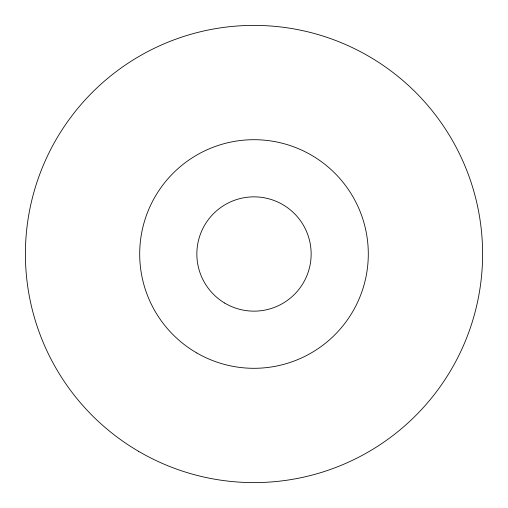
<?xml version="1.0" encoding="UTF-8"?>
<svg xmlns="http://www.w3.org/2000/svg" width="508" height="508" viewBox="0 0 508 508"><rect width="100%" height="100%" fill="white"/><g stroke="black" fill="none" stroke-linecap="round" stroke-linejoin="round"><path stroke-width="0.76" d="M138.614 451.345A228.606 228.606 0 0 0 482.6 255.251A228.606 228.606 0 0 0 140.786 55.397A228.606 228.606 0 0 0 138.614 451.345M224.695 303.066A57.15 57.15 0 0 0 311.144 254.845A57.15 57.15 0 0 0 226.162 204.089A57.15 57.15 0 0 0 224.695 303.066M196.85 352.99A114.3 114.3 0 0 0 368.3 254A114.3 114.3 0 0 0 196.85 155.01A114.3 114.3 0 0 0 196.85 352.99"/></g></svg>
